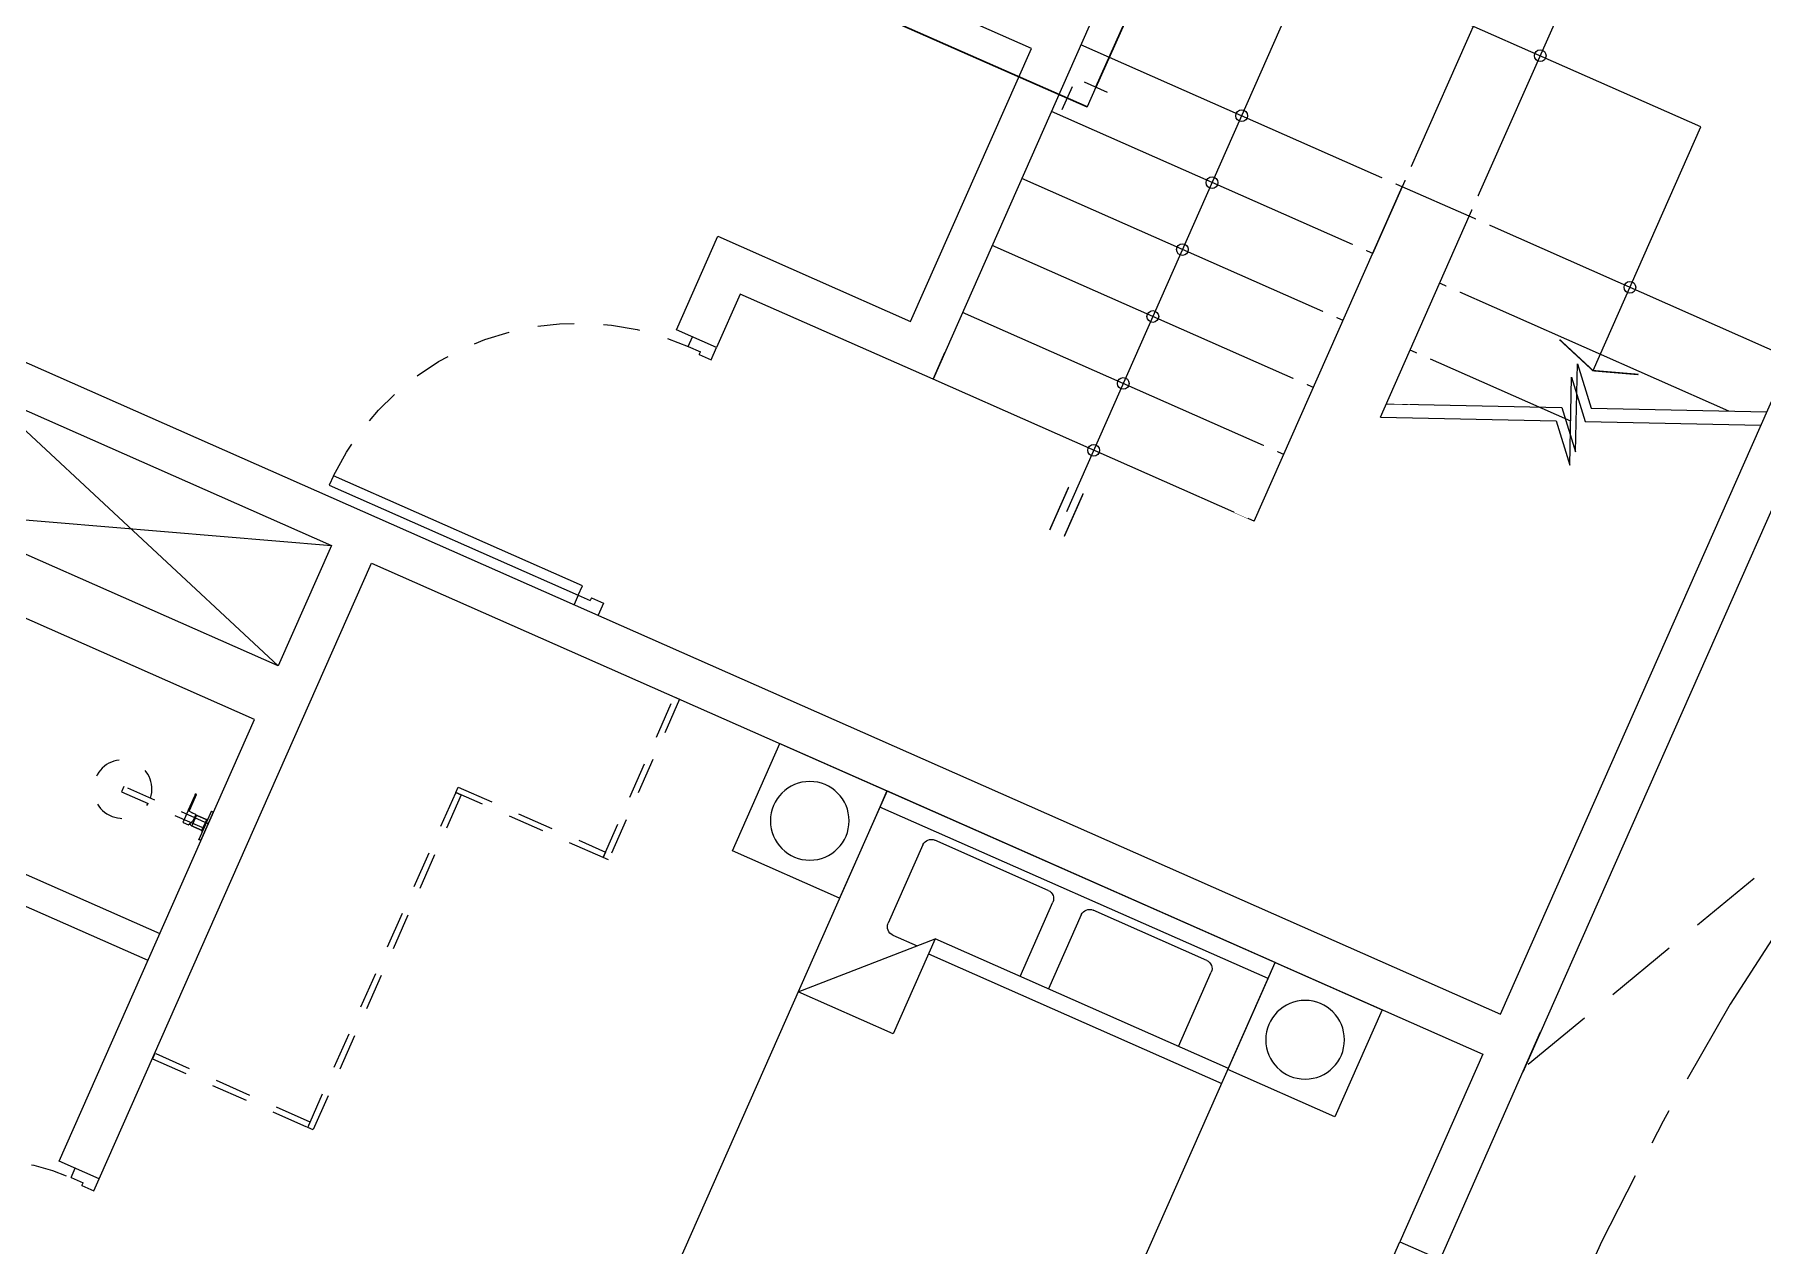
# Model space of a CAD drawing. Header units: millimetres. Extents: x 2471 to 2909, y 1327 to 1568.
# Drawn here: x 2637.45 to 2643.35, y 1406.07 to 1410.21 of the extents above; entities that cross this region are included whole.
import ezdxf
from ezdxf.xclip import XClip

# ---------------------------------------------------------------- set-up
doc = ezdxf.new("R2010")
doc.units = ezdxf.units.MM
doc.header["$XCLIPFRAME"] = 2
doc.set_wipeout_variables(frame=1)
for name, pattern in [('ACAD_ISO07W100', [3, 0, -3]), ('CENTER', [2, 1.25, -0.25, 0.25, -0.25]), ('DASHED2', [0.375, 0.25, -0.125]), ('HIDDEN', [0.375, 0.25, -0.125]), ('HIDDEN2', [0.1875, 0.125, -0.0625]), ('TD_P1$0$HIDDEN2', [0.1875, 0.125, -0.0625])]:
    doc.linetypes.add(name, pattern=pattern)
doc.layers.get('0').update_dxf_attribs({"color": 251, "lineweight": 9})
for name, color, linetype, lineweight in [('000 SOS 911 - ACCESORIOS ACI', 3, 'Continuous', 9), ('000 SOS 911 TUB. ENTERRADA  ACI', 5, 'DASHED2', 25), ('A-04', 251, 'Continuous', 13), ('A-ESTRUCTURA-HATCH', 251, 'Continuous', 13), ('A-LINEAS', 251, 'Continuous', 13), ('A-MOBILIARIO', 251, 'Continuous', 13), ('A-MURO ALTO', 251, 'Continuous', 13), ('A-MURO BAJO', 251, 'Continuous', 13), ('A-MUROS', 251, 'Continuous', 13), ('A-PROYECCIONES', 251, 'HIDDEN', 13), ('A-SANITARIOS', 251, 'Continuous', 13), ('DLP_EQUIPAMIENTO', 251, 'Continuous', 13), ('DLP_VERDE', 251, 'Continuous', 13)]:
    doc.layers.add(name, color=color, linetype=linetype, lineweight=lineweight)
doc.styles.add('ESC-50', font='romans.shx', dxfattribs={"width": 0.9, "height": 0.1})
doc.linetypes.add('Fire-50-Wall', pattern='A,0.5,-0.075,["I",ESC-50,S=1,R=0,X=-0.03,Y=-0.05],-0.05', length=0.625)

# ---------------------------------------------------------------- blocks, each defined once
blk = doc.blocks.new('ACCS.ELBOW.90')
at = {"layer": '000 SOS 911 - ACCESORIOS ACI', "color": 100}
for p, q in [((0.098, 0.168), (-0.098, 0.168)), ((0.168, -0.098), (0.168, 0.098))]:
    blk.add_line(p, q, dxfattribs=at)
at = {"layer": '000 SOS 911 - ACCESORIOS ACI', "color": 9}
for p in [(0, 0.168), (0.168, 0)]:
    blk.add_line(p, (0, 0), dxfattribs=at)
blk = doc.blocks.new('EST P1')
at = {"layer": 'A-ESTRUCTURA-HATCH'}
h = blk.add_hatch(dxfattribs=at)
h.set_pattern_fill('ANSI31', color=256, scale=0.02)
h.set_pattern_definition([(45, (-226392.07709, -8188203.05961), (-0.04490128060535, 0.04490128060535), [])])
h.paths.add_polyline_path([(-3.61, 5.05), (-3.61, 4.85), (-44.785, 4.85), (-44.785, -0.15), (-46.99, -0.15), (-46.99, -11.15), (-3.61, -11.1501), (-3.61, -11.4001), (-47.24, -11.4001), (-47.24, 0.15), (-45.035, 0.15), (-45.035, 5.05)])
h.paths.add_polyline_path([(5.8757, 4.85), (5.8757, 5.05), (35.53, 5.05), (35.53, 4.85)])
h.paths.add_polyline_path([(47.915, 5.05), (35.58, 5.05), (35.58, 4.85), (47.915, 4.85)])
h.paths.add_polyline_path([(51.865, 4.85), (53.3757, 4.85), (53.3757, 5.05), (51.865, 5.05)])
edge = h.paths.add_edge_path()
edge.add_arc((63.3007, -0.15), 9.7, 360, 540)
edge.add_line((53.6007, -0.15), (53.8007, -0.15))
edge.add_arc((63.3007, -0.15), 9.5, 0.90471, 180, ccw=False)
edge.add_line((72.7995, 0), (70.3507, 0))
edge.add_line((70.3507, 0), (70.3507, -0.1499))
edge.add_line((70.3507, -0.1499), (73.0007, -0.15))
edge = h.paths.add_edge_path()
edge.add_arc((63.3007, -0.15), 3.3, 0.00085, 49.99468)
edge.add_line((65.4221, 2.3777), (65.4222, -0.15))
edge.add_line((65.4222, -0.15), (65.2722, -0.15))
edge.add_line((65.2722, -0.15), (65.2721, 2.4964))
edge.add_arc((63.3007, -0.15), 3.3, 53.31658, 179.99996)
edge.add_line((60.0007, -0.15), (59.8007, -0.15))
edge.add_arc((63.3007, -0.15), 3.5, 2.45736, 179.99993, ccw=False)
edge.add_line((66.7975, 0.0001), (69.4507, 0))
edge.add_line((69.4507, 0), (69.4507, -0.1499))
edge.add_line((69.4507, -0.1499), (66.6007, -0.1499))
h.paths.add_polyline_path([(-3.56, -11.15), (35.53, -11.15), (35.53, -11.4001), (-3.56, -11.4001)])
h.paths.add_polyline_path([(35.58, -11.1501), (71.88, -11.1501), (71.88, -11.4001), (35.58, -11.4)])
blk = doc.blocks.new('A$C47ad906b')
at = {"linetype": 'ACAD_ISO07W100'}
blk.add_blockref('EST P1', (27.0859, 53.6317), dxfattribs=at)
blk = doc.blocks.new('*U153')
for p, q in [((0.01, 0.955), (0.01, 1)), ((0.055, 0.955), (0.01, 0.955)), ((0.1, 0.965), (0.055, 0.965)), ((0.055, 0.955), (0.055, 0.965)), ((0.1, 0.965), (0.1, 1)), ((0.055, 0.045), (0.01, 0.045)), ((0.01, 0.045), (0.01, 0)), ((0.055, 0.045), (0.055, 0.035)), ((0.1, 0.035), (0.055, 0.035)), ((0.1, 0.035), (0.1, 0))]:
    blk.add_line(p, q)
blk.add_lwpolyline([(1.03, 0.07), (1.03, 0.035), (0.1, 0.035), (0.1, 0.07)], close=True)
at = {"color": 7, "linetype": 'TD_P1$0$HIDDEN2'}
blk.add_arc((0.0995, 0.0338), 0.9312, 2.23015, 89.96723, dxfattribs=at)
blk = doc.blocks.new('TD_P1$0$N.01b')
at = {"layer": 'A-LINEAS'}
blk.add_line((3.2, 2.175, 0), (1.1204, 2.175, 0), dxfattribs=at)
at = {"layer": 'A-LINEAS', "color": 4, "const_width": 0.005, "elevation": 0}
for points in [[(1.2008, 2.2022), (1.0401, 2.2022)], [(1.2008, 2.1479), (1.0401, 2.1479)], [(2.3395, 0.8724), (2.2887, 0.725), (2.3395, 0.5776)]]:
    blk.add_lwpolyline(points, dxfattribs=at)
at = {"layer": 'A-LINEAS', "elevation": 0}
for points in [[(2.2887, 0.725), (3.2, 0.725), (3.2, 2.175)], [(1.85, 1.325), (2.0808, 0.7712), (1.9615, 0.6673), (2.2385, 0.7827), (2.1192, 0.6789), (2.35, 0.125)], [(1.9, 1.325), (2.1308, 0.7712), (2.0115, 0.6673), (2.2885, 0.7827), (2.1692, 0.6789), (2.4, 0.125)]]:
    blk.add_lwpolyline(points, dxfattribs=at)
at = {"layer": 'A-LINEAS', "linetype": 'Continuous'}
for centre in [(1.35, 2.175, 0), (1.6, 2.175, 0), (1.85, 2.175, 0), (2.1, 2.175, 0), (2.35, 2.175, 0), (2.6, 2.175, 0), (3.2, 1.325, 0), (2.6, 0.725, 0)]:
    blk.add_circle(centre, 0.02, dxfattribs=at)
at = {"layer": 'A-MURO BAJO'}
for p, q in [((1.35, 1.575, 0), (1.35, 2.775, 0)), ((1.35, 2.775, 0), (1.45, 2.775, 0)), ((1.6, 1.575, 0), (1.6, 2.775, 0)), ((1.85, 1.575, 0), (1.85, 2.775, 0)), ((2.1, 1.575, 0), (2.1, 2.775, 0)), ((2.35, 1.575, 0), (2.35, 2.775, 0)), ((2.6, 1.575, 0), (2.6, 2.775, 0)), ((1.35, 1.575, 0), (2.6, 1.575, 0)), ((2.35, 1.575, 0), (3.8, 1.575, 0)), ((2.6, 1.325, 0), (2.6, 1.575, 0)), ((1.85, 1.325, 0), (2.6, 1.325, 0)), ((2.1, 0.725, 0), (2.1, 1.325, 0)), ((2.35, 0.245, 0), (2.35, 1.325, 0)), ((2.6, 1.325, 0), (3.8, 1.325, 0)), ((2.6, 0.125, 0), (2.6, 1.325, 0))]:
    blk.add_line(p, q, dxfattribs=at)
at = {"layer": 'A-MUROS'}
for p, q in [((0.15, 5.825, 0), (0.15, 0.125, 0)), ((2.52, 2.925, 0), (2.52, 5.605, 0)), ((1.15, 3.495, 0), (1.15, 3.645, 0)), ((1.15, 3.645, 0), (1.5, 3.645, 0)), ((1.5, 3.645, 0), (1.5, 2.925, 0)), ((1.35, 3.495, 0), (1.15, 3.495, 0)), ((1.35, 2.775, 0), (1.35, 3.495, 0)), ((1.5, 2.925, 0), (2.52, 2.925, 0)), ((3.8, 2.775, 0), (1.35, 2.775, 0)), ((0.15, 0.125, 0), (3.8, 0.125, 0)), ((3.8, -0.025, 0), (0, -0.025, 0))]:
    blk.add_line(p, q, dxfattribs=at)
at = {"layer": 'A-MOBILIARIO', "xscale": -1, "rotation": 270}
blk.add_blockref('*U153', (0.15, 3.485, 0), dxfattribs=at)
blk.add_wipeout([(1.35, 1.65), (1.35, 1.6), (2.625, 1.6), (2.625, 1.3), (1.9104, 1.3), (1.9312, 1.25), (2.675, 1.25), (2.675, 1.65)]).translate(0, 0, 0).dxf.layer = 'DLP_EQUIPAMIENTO'
blk = doc.blocks.new('ducha marsano')
at = {"linetype": 'HIDDEN2', "ltscale": 0.5, "extrusion": (-4.9425e-10, -7.91123e-10, -1)}
for p, q in [((-0.01, 0), (0.01, 0)), ((0.01, 0), (0.01, -0.3155)), ((-0.0155, -0.058), (-0.0157, -0.058)), ((-0.01, -0.3155), (-0.01, 0)), ((0.0225, -0.0515), (-0.0001, -0.0515)), ((0.0225, -0.0515), (0.0225, -0.0627)), ((-0.0205, -0.08), (-0.0205, -0.0601)), ((0.021, -0.0815), (-0.019, -0.0815)), ((0.025, -0.0815), (0.021, -0.0815)), ((0.0225, -0.0682), (0.0225, -0.077)), ((0.0225, -0.077), (0.025, -0.077)), ((0.025, -0.077), (0.0771, -0.077)), ((0.0771, -0.0815), (0.025, -0.0815)), ((0.0771, -0.077), (0.0816, -0.077)), ((0.0816, -0.0815), (0.0771, -0.0815)), ((0.0816, -0.077), (0.082, -0.077)), ((0.082, -0.0815), (0.0816, -0.0815)), ((0.082, -0.077), (0.084, -0.077)), ((0.084, -0.0815), (0.082, -0.0815)), ((0.0855, -0.0785), (0.0855, -0.08)), ((0.01, -0.3155), (-0.01, -0.3155))]:
    blk.add_line(p, q, dxfattribs=at)
for centre, radius, start, end in [((-0.0004, -0.0462), 0.02, 323.95812, 354.92979), ((0.0004, -0.0462), 0.02, 185.07021, 195.2705), ((0.019, -0.08), 0.0015, 270, 360), ((-0.084, -0.0785), 0.0015, 90, 180), ((-0.084, -0.08), 0.0015, 180, 270), ((0, -0.3155), 0.1, 95.73917, 84.26083)]:
    blk.add_arc(centre, radius, start, end, dxfattribs=at)
at = {"linetype": 'HIDDEN2', "ltscale": 0.5, "extrusion": (-4.94252e-10, -7.91124e-10, -1)}
blk.add_ellipse((0, -0.0515), major_axis=(-0.0225, -0.0095), ratio=0.001448, start_param=0.425436, end_param=1.567366, dxfattribs=at)
at = {"linetype": 'HIDDEN2', "ltscale": 0.5}
for points, degree in [([(-0.0305, 0), (0, 0), (0.0305, 0)], 2), ([(0.0305, 0), (0.0415, 0), (0.0525, 0)], 2), ([(0.0525, 0), (0.0525, -0.0038), (0.0525, -0.0075)], 2), ([(-0.0525, 0), (-0.0525, -0.0038), (-0.0525, -0.0075)], 2), ([(-0.0525, 0), (-0.0415, 0), (-0.0305, 0)], 2), ([(-0.0525, -0.0075), (-0.0525, -0.0075), (-0.0525, -0.0075)], 2), ([(0.0305, -0.008), (0, -0.008), (-0.0305, -0.008)], 2), ([(-0.0215, -0.008), (-0.0215, -0.0093), (-0.0215, -0.0105)], 2), ([(-0.021, -0.011), (-0.007, -0.011), (0.007, -0.011), (0.021, -0.011)], 3), ([(-0.02, -0.011), (-0.02, -0.0294), (-0.02, -0.0477)], 2), ([(-0.0197, -0.048), (0, -0.048), (0.0197, -0.048)], 2), ([(0.02, -0.011), (0.02, -0.0294), (0.02, -0.0477)], 2), ([(0.0215, -0.008), (0.0215, -0.0093), (0.0215, -0.0105)], 2)]:
    blk.add_open_spline(points, degree=degree, dxfattribs=at)
for points, weights in [([(-0.0525, -0.0075), (-0.0525, -0.0075), (-0.0525, -0.0075)], [1, 0.990847086912, 0.982266230892]), ([(-0.052, -0.008), (-0.0525, -0.008), (-0.0525, -0.0075)], [1, 0.707106781193, 1]), ([(-0.0215, -0.0105), (-0.0215, -0.011), (-0.021, -0.011)], [1, 0.70710678154, 1]), ([(-0.02, -0.0477), (-0.02, -0.048), (-0.0197, -0.048)], [1, 0.707106780138, 1]), ([(0.02, -0.0477), (0.02, -0.048), (0.0197, -0.048)], [1, 0.707106779703, 1]), ([(0.0211, -0.011), (0.0211, -0.011), (0.021, -0.011)], [1, 0.992411795776, 1]), ([(0.052, -0.008), (0.0521, -0.008), (0.0521, -0.008)], [1, 0.992411795771, 1])]:
    blk.add_rational_spline(points, weights, degree=2, dxfattribs=at)
for points, knots in [([(-0.0305, -0.008), (-0.0332, -0.008), (-0.0374, -0.008), (-0.0424, -0.008), (-0.0458, -0.008), (-0.0486, -0.008), (-0.0512, -0.008), (-0.052, -0.008), (-0.052, -0.008)], [0, 0, 0, 0, 8.104572, 12.495263, 16.885954, 21.276645, 25.667336, 33.771908, 33.771908, 33.771908, 33.771908]), ([(0.052, -0.008), (0.052, -0.008), (0.0512, -0.008), (0.0486, -0.008), (0.0458, -0.008), (0.0424, -0.008), (0.0374, -0.008), (0.0332, -0.008), (0.0305, -0.008)], [0, 0, 0, 0, 8.104572, 12.495263, 16.885954, 21.276645, 25.667336, 33.771908, 33.771908, 33.771908, 33.771908]), ([(0.0225, -0.0682), (0.0225, -0.0682), (0.0225, -0.0682), (0.0225, -0.0679), (0.0224, -0.0677), (0.0224, -0.0672), (0.0224, -0.0669), (0.0223, -0.0662), (0.0223, -0.0658), (0.0223, -0.0652), (0.0223, -0.0648), (0.0224, -0.0641), (0.0224, -0.0638), (0.0224, -0.0633), (0.0225, -0.0631), (0.0225, -0.0628), (0.0225, -0.0627), (0.0225, -0.0627)], [0.4148436, 0.4148436, 0.4148436, 0.4148436, 0.5185541, 0.5185541, 0.6222645, 0.6222645, 0.7259759, 0.7259759, 0.8296873, 0.8296873, 0.9333987, 0.9333987, 1.03711, 1.03711, 1.1408205, 1.1408205, 1.2445309, 1.2445309, 1.2445309, 1.2445309])]:
    blk.add_open_spline(points, degree=3, knots=knots, dxfattribs=at)
for points, weights, degree, knots in [([(0.0211, -0.011), (0.0211, -0.011), (0.0211, -0.011), (0.0211, -0.011), (0.0214, -0.0109), (0.0215, -0.0107), (0.0215, -0.0105)], [0.918641037743, 0.918640949346, 0.918640860949, 0.918640772552, 0.789223156395, 0.789223156395, 0.918640772552], 3, [0.1238988, 0.1238988, 0.1238988, 0.1238988, 0.1238993, 0.1238993, 0.1238993, 0.78603, 0.78603, 0.78603, 0.78603]), ([(0.0521, -0.008), (0.0521, -0.008), (0.0521, -0.008), (0.0525, -0.0079), (0.0525, -0.0075)], [0.918641037749, 0.918640905153, 0.918640772558, 0.724517853988, 0.918640772558], 2, [0.1238988, 0.1238988, 0.1238988, 0.1238993, 0.1238993, 0.7860311, 0.7860311, 0.7860311])]:
    blk.add_rational_spline(points, weights, degree=degree, knots=knots, dxfattribs=at)
blk = doc.blocks.new('*U828')
for p, q in [((0.01, 0.705), (0.01, 0.75)), ((0.1, 0.715), (0.055, 0.715)), ((0.055, 0.705), (0.055, 0.715)), ((0.1, 0.715), (0.1, 0.75)), ((0.055, 0.705), (0.01, 0.705)), ((0.055, 0.045), (0.01, 0.045)), ((0.01, 0.045), (0.01, 0)), ((0.055, 0.045), (0.055, 0.035)), ((0.1, 0.035), (0.055, 0.035)), ((0.1, 0.035), (0.1, 0))]:
    blk.add_line(p, q)
blk.add_lwpolyline([(0.78, 0.07), (0.78, 0.035), (0.1, 0.035), (0.1, 0.07)], close=True)
at = {"color": 7, "linetype": 'HIDDEN2'}
blk.add_arc((0.0996, 0.0341), 0.6809, 2.23015, 89.96723, dxfattribs=at)
blk = doc.blocks.new('CAMA 2PLAZAS C_VELADOR')
at = {"layer": 'A-MOBILIARIO'}
for p, q in [((-1.8499, 0), (-0.3999, 0)), ((-1.8499, -0.06), (-1.8499, 0)), ((-0.3999, 0), (-0.3999, -0.06))]:
    blk.add_line(p, q, dxfattribs=at)
at = {"layer": 'A-MOBILIARIO', "linetype": 'Continuous'}
for p, q in [((-1.8499, -0.06), (-0.3999, -0.06)), ((-1.8499, -1.9), (-1.8499, -0.06)), ((-1.6327, -0.0878), (-1.2086, -0.0878)), ((-1.0413, -0.0878), (-0.6172, -0.0878)), ((-0.3999, -0.06), (-0.3999, -1.9)), ((-1.6633, -0.3958), (-1.6633, -0.1184)), ((-1.1779, -0.1184), (-1.1779, -0.3958)), ((-1.0719, -0.3958), (-1.0719, -0.1184)), ((-0.5866, -0.1184), (-0.5866, -0.4118)), ((-1.8499, -0.396), (-0.7546, -0.396)), ((-0.3999, -0.7507), (-0.7546, -0.396)), ((-0.7546, -0.396), (-0.7546, -0.7507)), ((-0.7546, -0.452), (-1.8499, -0.452)), ((-0.6172, -0.4424), (-0.7082, -0.4424)), ((-0.7546, -0.7507), (-0.3999, -0.7507)), ((-0.3999, -1.9), (-1.8499, -1.9))]:
    blk.add_line(p, q, dxfattribs=at)
at = {"layer": 'A-MOBILIARIO'}
for points in [[(-2.2499, -0.4), (-1.8499, -0.4), (-1.8499, 0), (-2.2499, 0)], [(-0.4, -0.4), (0, -0.4), (0, 0), (-0.4, 0)]]:
    blk.add_lwpolyline(points, close=True, dxfattribs=at)
for centre in [(-2.0499, -0.2), (-0.2, -0.2)]:
    blk.add_circle(centre, 0.1344, dxfattribs=at)
at = {"layer": 'A-MOBILIARIO', "linetype": 'Continuous'}
for centre, start, end in [((-1.6327, -0.1184), 90, 180), ((-1.2086, -0.1184), 0, 90), ((-1.0413, -0.1184), 90, 180), ((-0.6172, -0.1184), 0, 90), ((-0.6172, -0.4118), 270, 0)]:
    blk.add_arc(centre, 0.0306, start, end, dxfattribs=at)
blk = doc.blocks.new('TD_PT$0$DPTO 75')
at = {"layer": 'A-LINEAS'}
for p, q in [((-12, 1.4), (-12.45, 0.1, 0)), ((-12, 0.1), (-12.45, 1.4))]:
    blk.add_line(p, q, dxfattribs=at)
at = {"layer": 'A-MURO BAJO'}
for p, q in [((-9.75, 5.7), (-11.75, 5.7)), ((-11, 0.15), (-11, 1.4)), ((-10.9, 0.15), (-10.9, 1.4))]:
    blk.add_line(p, q, dxfattribs=at)
at = {"layer": 'A-MUROS'}
for p, q in [((-11.75, 5.85), (-12.6, 5.85)), ((-11.75, 5.7), (-11.75, 5.85)), ((-12.45, 1.55), (-12.45, 5.7)), ((-12.45, 5.7), (-11.75, 5.7)), ((-10.15, 1.55), (-12.45, 1.55)), ((-10.15, 1.55), (-10.15, 1.4)), ((-12.45, 1.4), (-12, 1.4)), ((-12.45, 0), (-12.45, 1.4)), ((-12, 1.4), (-12, 0)), ((-11.8, 1.4), (-11.8, 0.15)), ((-10.15, 1.4), (-11.8, 1.4))]:
    blk.add_line(p, q, dxfattribs=at)
at = {"layer": 'A-PROYECCIONES', "ltscale": 0.5, "elevation": 0}
for points in [[(-11.85, 2.7), (-11.85, 2.68), (-12.45, 2.68), (-12.45, 2.7)], [(-11.85, 2.13), (-11.87, 2.13), (-11.87, 2.68), (-11.85, 2.68)], [(-10.5986, 2.15), (-10.5986, 2.13), (-11.85, 2.13), (-11.85, 2.15)], [(-10.6186, 1.55), (-10.5986, 1.55), (-10.5986, 2.13), (-10.6186, 2.13)]]:
    blk.add_lwpolyline(points, close=True, dxfattribs=at)
at = {"layer": 'A-MOBILIARIO', "extrusion": (-4.49068e-08, 3.60286e-08, -1), "zscale": -1.000000000000001, "rotation": 270}
blk.add_blockref('CAMA 2PLAZAS C_VELADOR', (12.45, 3.0751, 0), dxfattribs=at)
at = {"layer": 'A-MOBILIARIO', "xscale": -1, "rotation": 90}
blk.add_blockref('*U828', (-9.4, 1.56, 0), dxfattribs=at)
at = {"layer": 'A-SANITARIOS', "extrusion": (4.9425e-10, -7.91123e-10, -1), "rotation": 7.003573406696865e-07}
blk.add_blockref('ducha marsano', (11.4, 1.4, 0), dxfattribs=at)
blk = doc.blocks.new('A$C8ed94f2e')
blk.add_blockref('TD_P1$0$N.01b', (22.9, 0.5, 0))
at = {"rotation": 180}
blk.add_blockref('TD_PT$0$DPTO 75', (10.45, 6.325, 0), dxfattribs=at)
blk = doc.blocks.new('base general')
at = {"layer": 'A-PROYECCIONES', "color": 152, "linetype": 'CENTER', "ltscale": 0.5, "true_color": 0x2776bb, "transparency": 33554623, "elevation": 0}
blk.add_lwpolyline([(8.4628, -6.7955), (12.0762, 7.7493, -0.043257), (12.4315, 8.7868), (16.1626, 17.2226, -0.424358), (28.4458, 22.0255, -0.424358)], format="xyb", dxfattribs=at)

msp = doc.modelspace()

# ---------------------------------------------------------------- linework, layer by layer
at = {"layer": '000 SOS 911 TUB. ENTERRADA  ACI', "color": 1, "linetype": 'Fire-50-Wall', "lineweight": 30, "elevation": 0}
for points in [[(2641.0767, 1410.0273), (2641.5262, 1411.0325)], [(2641.0469, 1409.9596), (2639.0339, 1410.8469)]]:
    msp.add_lwpolyline(points, dxfattribs=at)

# ---------------------------------------------------------------- block references
at = {"linetype": 'ACAD_ISO07W100'}
ref = msp.add_blockref('A$C47ad906b', (2601.7285, 1500.8349, 0), dxfattribs=dict(at, rotation=257.382711444673))
XClip(ref).set_block_clipping_path([(-32.7771099955, 2.2226421868), (98.966152451, 2.2311685525), (98.9658266148, 7.2312249728), (99.7946497677, 7.2312789899), (100.0860832045, 13.4814635285), (100.1766123548, 17.3149815146), (100.3267845167, 20.5304395065), (97.1711962195, 20.6773210117), (93.5338054346, 23.2807166483), (85.4122358067, 23.2798339301), (85.4121779315, 21.8087508774), (84.8685753467, 21.4595517737), (84.2744105561, 21.0140181032), (83.7236675164, 20.5315185136), (83.2217984032, 20.020823719), (82.9119482925, 19.6642585539), (82.6902667088, 19.3857521464), (82.4208442196, 19.0171344008), (81.5253252406, 21.681570397), (-19.0374325849, 21.6816708043), (-22.9522799095, 17.2482101666), (-26.3217196958, 13.732875739), (-31.4099124894, 12.2080788992), (-35.6628028844, 13.1383932107)])
at = {"layer": '000 SOS 911 - ACCESORIOS ACI', "xscale": -0.4394526855468769, "yscale": 0.4394526855468736, "zscale": 0.4394526855468736, "rotation": 336.2128186471563}
msp.add_blockref('ACCS.ELBOW.90', (2641.0469, 1409.9596, 0), dxfattribs=at)

# ---------------------------------------------------------------- next in the draw order: block references
at = {"layer": 'A-04', "rotation": 66.14799869813692}
msp.add_blockref('A$C8ed94f2e', (2633.7099, 1385.5254, 0), dxfattribs=at)

# ---------------------------------------------------------------- next in the draw order: hatches: boundary and pattern name
at = {"layer": 'DLP_VERDE'}
h = msp.add_hatch(dxfattribs=at)
h.set_pattern_fill('AR-SAND', color=256, scale=0.0035, angle=215)
h.set_pattern_definition([(252.5, (2602.00337, 1377.16765), (0.1028379, -0.13710426), [0, -0.135128, 0, -0.15113, 0, -0.1444625]), (222.5, (2602.00337, 1377.16765), (0.0150241, -0.29575865), [0, -0.072898, 0, -0.121793, 0, -0.0466725]), (182.5, (2602.09294, 1377.23037), (-0.22649154, -0.15920515), [0, -0.04445, 0, -0.16002, 0, -0.208915]), (172.5, (2602.09294, 1377.23037), (-0.1741606, -0.21719985), [0, -0.022225, 0, -0.104902, 0, -0.120015])])
edge = h.paths.add_edge_path()
edge.add_spline(control_points=[(2626.9179, 1415.5048), (2627.1602, 1415.5582), (2627.3954, 1415.6308), (2628.2583, 1415.9642), (2628.8351, 1416.3262), (2629.898, 1417.2015), (2630.3845, 1417.7175), (2631.2656, 1418.8626), (2631.6597, 1419.492), (2632.5405, 1421.2199), (2632.9387, 1422.3704), (2633.2868, 1424.261), (2633.3447, 1425.0063), (2633.3036, 1425.7299)], knot_values=[0.374048, 0.374048, 0.374048, 0.374048, 0.490645, 0.490645, 0.816546, 0.816546, 1.142447, 1.142447, 1.468348, 1.468348, 1.991137, 1.991137, 2.334582, 2.334582, 2.334582, 2.334582], degree=3, periodic=0)
edge.add_arc((2633.8028, 1425.7583), 0.5, 136.56577, 183.25447, ccw=False)
edge.add_spline(control_points=[(2633.4397, 1426.1021), (2634.0167, 1426.5991), (2634.4638, 1426.8288), (2635.1613, 1427.0041), (2635.7354, 1427.0165), (2636.5507, 1427.0024), (2637.5928, 1426.984), (2638.8851, 1426.9605)], knot_values=[6.01516, 6.01516, 6.01516, 6.01516, 6.054883, 6.054883, 6.235584, 6.235584, 6.279719, 6.279719, 6.279719, 6.279719], degree=3, periodic=0)
edge.add_arc((2638.7387, 1419.0019), 7.96, 56.13447, 88.96335, ccw=False)
edge.add_line((2643.1744, 1425.6114), (2643.9841, 1425.0681))
edge.add_line((2643.9841, 1425.0681), (2647.5351, 1422.6825))
edge.add_arc((2643.9644, 1417.6395), 6.1791, 30.32312, 54.69974, ccw=False)
edge.add_line((2649.2981, 1420.7592), (2648.2094, 1418.3195))
edge.add_line((2648.2094, 1418.3195), (2646.568, 1419.0381))
edge.add_line((2646.568, 1419.0381), (2647.114, 1420.2723))
edge.add_line((2647.114, 1420.2723), (2637.7411, 1424.4172))
edge.add_line((2637.7411, 1424.4172), (2637.1949, 1423.1826))
edge.add_line((2637.1949, 1423.1826), (2635.5484, 1423.9099))
edge.add_line((2635.5484, 1423.9099), (2630.1798, 1411.7785))
edge.add_line((2630.1798, 1411.7785), (2622.687, 1394.8426))
edge.add_line((2622.687, 1394.8426), (2618.5747, 1395.7403))
edge.add_line((2618.5747, 1395.7403), (2618.6257, 1396.4508))
edge.add_arc((2621.3832, 1396.0552), 2.7858, 116.35238, 171.83578, ccw=False)
edge.add_arc((2615.5959, 1407.3632), 9.9175, 297.31345, 330.99989)
edge.add_arc((2604.1015, 1413.5924), 22.991, 331.31014, 332.29749)
edge.add_line((2624.4571, 1402.9043), (2624.0144, 1403.1367))
edge.add_arc((2612.1951, 1411.0415), 14.2191, 326.22553, 358.78741)
edge.add_arc((2629.063, 1410.424), 2.6708, 75.85172, 173.19232, ccw=False)
edge.add_line((2629.7158, 1413.0138), (2630.5606, 1412.6393))
edge.add_line((2630.5606, 1412.6393), (2631.8464, 1415.5455))
edge.add_line((2631.8464, 1415.5455), (2631.3437, 1415.7658))
edge.add_line((2631.3437, 1415.7658), (2628.8652, 1415.3423))
edge.add_arc((2628.2338, 1419.5241), 4.2292, 251.87257, 278.58699, ccw=False)

# ---------------------------------------------------------------- next in the draw order: linework, layer by layer
at = {"layer": 'A-PROYECCIONES'}
msp.add_line((2642.5533, 1406.6882, 0), (2656.7359, 1418.3688, 0), dxfattribs=at)

# ---------------------------------------------------------------- next in the draw order: block references
at = {"layer": 'A-MURO ALTO', "rotation": 359.9873345496917}
msp.add_blockref('base general', (2626.4476, 1388.4384, 0), dxfattribs=at)

doc.saveas('drawing.dxf')
